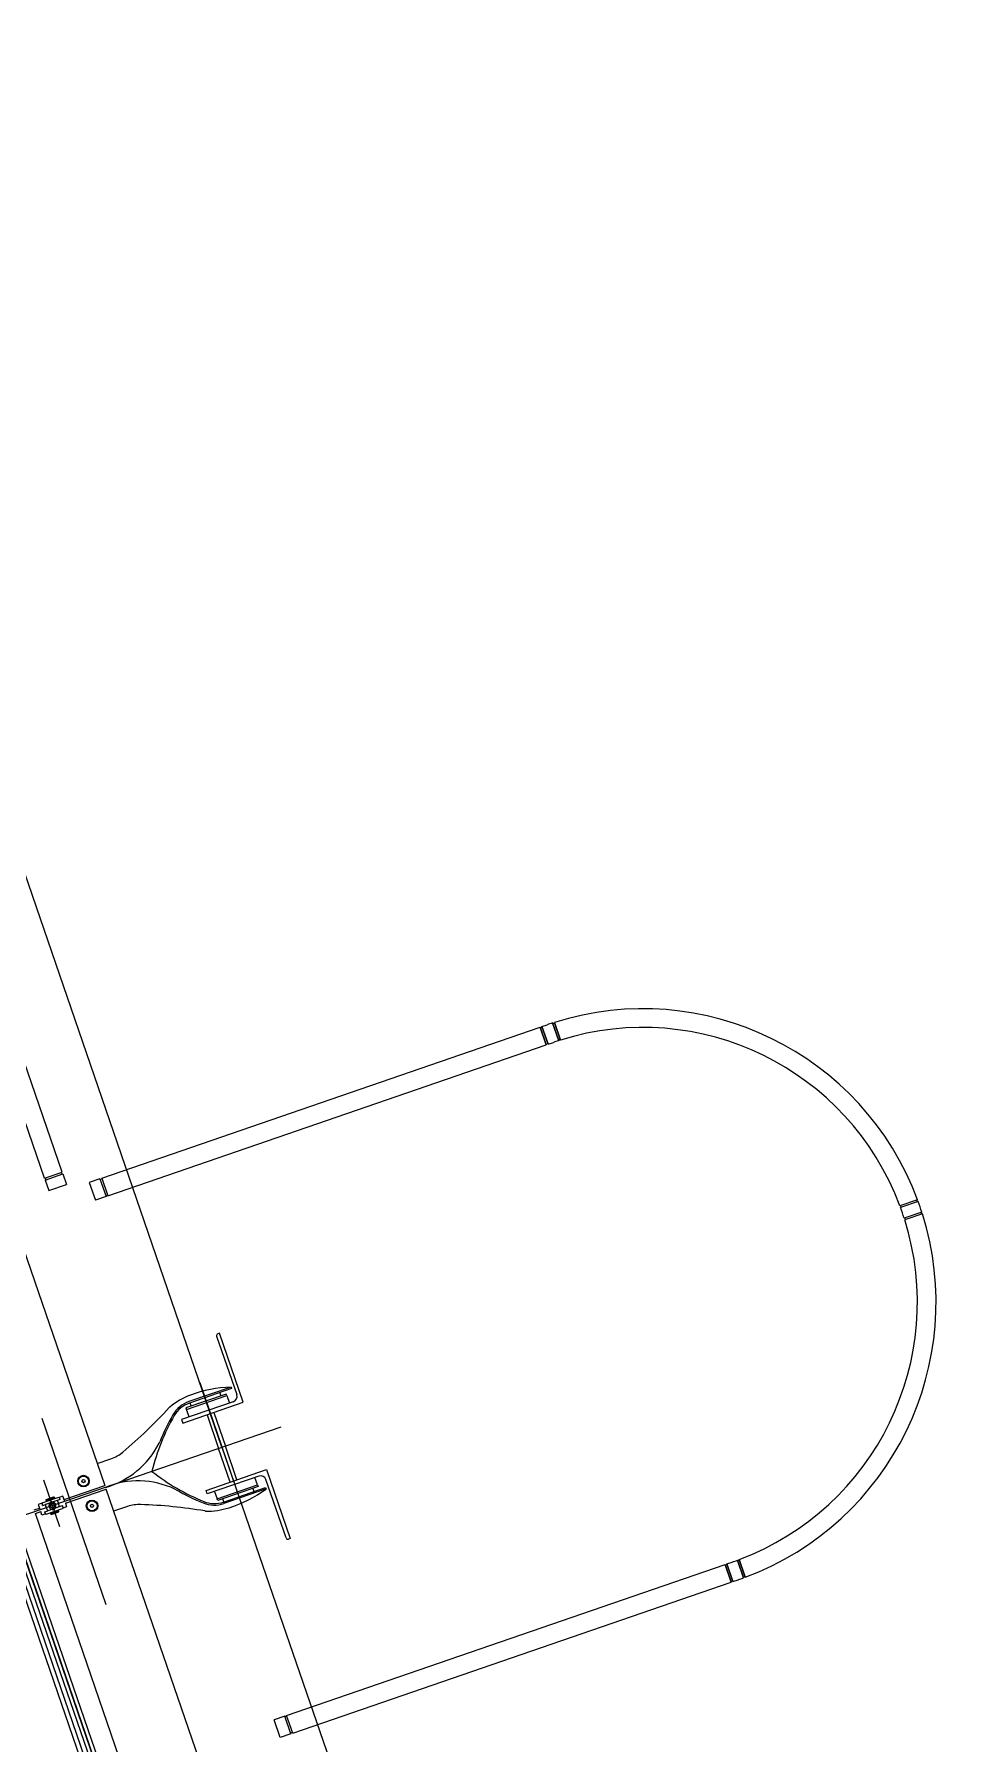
# Model space of a CAD drawing. Extents: x 809487 to 809680, y 818779 to 819225.
# Drawn here: x 809612.092 to 809614.548, y 818847.449 to 818852.022 of the extents above; entities that cross this region are included whole.
import ezdxf

# ---------------------------------------------------------------- set-up
doc = ezdxf.new("R2010")
doc.units = 0
for name, color, linetype in [('F-RC', 7, 'Continuous'), ('MAJ214__', 7, 'Continuous'), ('MAJ270__', 7, 'Continuous'), ('MAJ292__', 7, 'Continuous')]:
    doc.layers.add(name, color=color, linetype=linetype)

msp = doc.modelspace()

# ---------------------------------------------------------------- linework, layer by layer
at = {"layer": 'F-RC'}
for p, q in [((809612.1193, 818848.9617), (809611.9094, 818849.5715)), ((809612.1666, 818848.978), (809611.9566, 818849.5878)), ((809613.4956, 818849.3296), (809613.4793, 818849.3769)), ((809613.4793, 818849.3769), (809613.4956, 818849.3296)), ((809613.4956, 818849.3296), (809613.4793, 818849.3769)), ((809613.5003, 818849.3311), (809613.4841, 818849.3784)), ((809613.4841, 818849.3784), (809613.5003, 818849.3311)), ((809613.5003, 818849.3311), (809613.4841, 818849.3784)), ((809612.2724, 818848.9615), (809613.4462, 818849.3657)), ((809612.2724, 818848.9615), (809613.4462, 818849.3657)), ((809612.2724, 818848.9615), (809613.4462, 818849.3657)), ((809613.4624, 818849.3184), (809613.4462, 818849.3657)), ((809613.4462, 818849.3657), (809613.4624, 818849.3184)), ((809613.4624, 818849.3184), (809613.4462, 818849.3657)), ((809613.4468, 818849.3638), (809613.4515, 818849.3654)), ((809613.4468, 818849.3638), (809613.4515, 818849.3654)), ((809613.4468, 818849.3638), (809613.4515, 818849.3654)), ((809613.4509, 818849.3673), (809613.4651, 818849.3722)), ((809613.4509, 818849.3673), (809613.4651, 818849.3722)), ((809613.4509, 818849.3673), (809613.4651, 818849.3722)), ((809613.4672, 818849.32), (809613.4509, 818849.3673)), ((809613.4509, 818849.3673), (809613.4672, 818849.32)), ((809613.4672, 818849.32), (809613.4509, 818849.3673)), ((809612.2887, 818848.9142), (809613.4624, 818849.3184)), ((809612.2887, 818848.9142), (809613.4624, 818849.3184)), ((809612.2887, 818848.9142), (809613.4624, 818849.3184)), ((809613.4618, 818849.3203), (809613.4665, 818849.3219)), ((809613.4618, 818849.3203), (809613.4665, 818849.3219)), ((809613.4618, 818849.3203), (809613.4665, 818849.3219)), ((809613.4672, 818849.32), (809613.4813, 818849.3249)), ((809613.4672, 818849.32), (809613.4813, 818849.3249)), ((809613.4672, 818849.32), (809613.4813, 818849.3249)), ((809612.1193, 818848.9617), (809612.1666, 818848.978)), ((809612.121, 818848.9569), (809612.1682, 818848.9732)), ((809612.1647, 818848.9773), (809612.1664, 818848.9726)), ((809612.1682, 818848.9732), (809612.178, 818848.9449)), ((809612.121, 818848.9569), (809612.1307, 818848.9286)), ((809612.1212, 818848.9623), (809612.1229, 818848.9576)), ((809612.1307, 818848.9286), (809612.178, 818848.9449)), ((809612.2677, 818848.9599), (809612.2393, 818848.9501)), ((809612.2677, 818848.9599), (809612.2393, 818848.9501)), ((809612.2677, 818848.9599), (809612.2393, 818848.9501)), ((809612.2393, 818848.9501), (809612.2556, 818848.9028)), ((809612.2393, 818848.9501), (809612.2556, 818848.9028)), ((809612.2393, 818848.9501), (809612.2556, 818848.9028)), ((809612.2677, 818848.9599), (809612.284, 818848.9126)), ((809612.2677, 818848.9599), (809612.284, 818848.9126)), ((809612.2677, 818848.9599), (809612.284, 818848.9126)), ((809612.2731, 818848.9596), (809612.2683, 818848.958)), ((809612.2731, 818848.9596), (809612.2683, 818848.958)), ((809612.2731, 818848.9596), (809612.2683, 818848.958)), ((809612.2724, 818848.9615), (809612.2887, 818848.9142)), ((809612.2724, 818848.9615), (809612.2887, 818848.9142)), ((809612.2724, 818848.9615), (809612.2887, 818848.9142)), ((809612.284, 818848.9126), (809612.2556, 818848.9028)), ((809612.284, 818848.9126), (809612.2556, 818848.9028)), ((809612.284, 818848.9126), (809612.2556, 818848.9028)), ((809612.288, 818848.9161), (809612.2833, 818848.9145)), ((809612.288, 818848.9161), (809612.2833, 818848.9145)), ((809612.288, 818848.9161), (809612.2833, 818848.9145)), ((809614.4561, 818848.9043), (809614.4088, 818848.888)), ((809614.4561, 818848.9043), (809614.4088, 818848.888)), ((809614.4561, 818848.9043), (809614.4088, 818848.888)), ((809614.4578, 818848.8996), (809614.4106, 818848.8834)), ((809614.4578, 818848.8996), (809614.4106, 818848.8834)), ((809614.4578, 818848.8996), (809614.4106, 818848.8834)), ((809614.4676, 818848.8713), (809614.4203, 818848.855)), ((809614.4676, 818848.8713), (809614.4203, 818848.855)), ((809614.4676, 818848.8713), (809614.4203, 818848.855)), ((809614.4691, 818848.8665), (809614.4218, 818848.8502)), ((809614.4691, 818848.8665), (809614.4218, 818848.8502)), ((809614.4691, 818848.8665), (809614.4218, 818848.8502)), ((809612.7673, 818847.5243), (809613.941, 818847.9285)), ((809612.7673, 818847.5243), (809613.941, 818847.9285)), ((809612.7673, 818847.5243), (809613.941, 818847.9285)), ((809613.9573, 818847.8812), (809613.941, 818847.9285)), ((809613.941, 818847.9285), (809613.9573, 818847.8812)), ((809613.9573, 818847.8812), (809613.941, 818847.9285)), ((809613.9417, 818847.9266), (809613.9464, 818847.9282)), ((809613.9417, 818847.9266), (809613.9464, 818847.9282)), ((809613.9417, 818847.9266), (809613.9464, 818847.9282)), ((809613.9457, 818847.9301), (809613.9599, 818847.935)), ((809613.9457, 818847.9301), (809613.9599, 818847.935)), ((809613.9457, 818847.9301), (809613.9599, 818847.935)), ((809613.962, 818847.8828), (809613.9457, 818847.9301)), ((809613.9457, 818847.9301), (809613.962, 818847.8828)), ((809613.962, 818847.8828), (809613.9457, 818847.9301)), ((809613.9903, 818847.8927), (809613.9741, 818847.94)), ((809613.9741, 818847.94), (809613.9903, 818847.8927)), ((809613.9903, 818847.8927), (809613.9741, 818847.94)), ((809613.995, 818847.8945), (809613.9788, 818847.9417)), ((809613.9788, 818847.9417), (809613.995, 818847.8945)), ((809613.995, 818847.8945), (809613.9788, 818847.9417)), ((809612.7836, 818847.477), (809613.9573, 818847.8812)), ((809612.7836, 818847.477), (809613.9573, 818847.8812)), ((809612.7836, 818847.477), (809613.9573, 818847.8812)), ((809613.9566, 818847.8831), (809613.9614, 818847.8847)), ((809613.9566, 818847.8831), (809613.9614, 818847.8847)), ((809613.9566, 818847.8831), (809613.9614, 818847.8847)), ((809613.962, 818847.8828), (809613.9762, 818847.8877)), ((809613.962, 818847.8828), (809613.9762, 818847.8877)), ((809613.962, 818847.8828), (809613.9762, 818847.8877)), ((809612.7626, 818847.5227), (809612.7342, 818847.5129)), ((809612.7626, 818847.5227), (809612.7342, 818847.5129)), ((809612.7626, 818847.5227), (809612.7342, 818847.5129)), ((809612.7505, 818847.4656), (809612.7342, 818847.5129)), ((809612.7505, 818847.4656), (809612.7342, 818847.5129)), ((809612.7505, 818847.4656), (809612.7342, 818847.5129)), ((809612.7788, 818847.4754), (809612.7626, 818847.5227)), ((809612.7788, 818847.4754), (809612.7626, 818847.5227)), ((809612.7788, 818847.4754), (809612.7626, 818847.5227)), ((809612.7679, 818847.5224), (809612.7632, 818847.5208)), ((809612.7679, 818847.5224), (809612.7632, 818847.5208)), ((809612.7679, 818847.5224), (809612.7632, 818847.5208)), ((809612.7836, 818847.477), (809612.7673, 818847.5243)), ((809612.7836, 818847.477), (809612.7673, 818847.5243)), ((809612.7836, 818847.477), (809612.7673, 818847.5243)), ((809612.7788, 818847.4754), (809612.7505, 818847.4656)), ((809612.7788, 818847.4754), (809612.7505, 818847.4656)), ((809612.7788, 818847.4754), (809612.7505, 818847.4656)), ((809612.7829, 818847.4789), (809612.7782, 818847.4773)), ((809612.7829, 818847.4789), (809612.7782, 818847.4773)), ((809612.7829, 818847.4789), (809612.7782, 818847.4773))]:
    msp.add_line(p, q, dxfattribs=at)
for radius, start, end in [(0.785, 107.9051, 109), (0.785, 107.9051, 109), (0.785, 107.9051, 109), (0.783, 107.5363, 107.9023), (0.783, 107.5363, 107.9023), (0.783, 107.5363, 107.9023), (0.785, 20.4599, 107.5401), (0.785, 20.4599, 107.5401), (0.785, 20.4599, 107.5401), (0.735, 107.8306, 109), (0.735, 107.8306, 109), (0.735, 107.8306, 109), (0.737, 107.445, 107.8338), (0.737, 107.445, 107.8338), (0.737, 107.445, 107.8338), (0.735, 20.5593, 107.4407), (0.735, 20.5593, 107.4407), (0.735, 20.5593, 107.4407), (0.735, 17.8306, 20.1694), (0.735, 17.8306, 20.1694), (0.735, 17.8306, 20.1694), (0.737, 20.1662, 20.555), (0.737, 20.1662, 20.555), (0.737, 20.1662, 20.555), (0.783, 20.0977, 20.4637), (0.783, 20.0977, 20.4637), (0.783, 20.0977, 20.4637), (0.785, 17.9051, 20.0949), (0.785, 17.9051, 20.0949), (0.785, 17.9051, 20.0949), (0.735, 290.5593, 17.4407), (0.735, 290.5593, 17.4407), (0.735, 290.5593, 17.4407), (0.785, 290.4599, 17.5401), (0.785, 290.4599, 17.5401), (0.785, 290.4599, 17.5401), (0.737, 17.445, 17.8338), (0.737, 17.445, 17.8338), (0.737, 17.445, 17.8338), (0.783, 17.5363, 17.9023), (0.783, 17.5363, 17.9023), (0.783, 17.5363, 17.9023), (0.735, 289, 290.1694), (0.735, 289, 290.1694), (0.735, 289, 290.1694), (0.737, 290.1662, 290.555), (0.737, 290.1662, 290.555), (0.737, 290.1662, 290.555), (0.785, 289, 290.0949), (0.785, 289, 290.0949), (0.785, 289, 290.0949), (0.783, 290.0977, 290.4637), (0.783, 290.0977, 290.4637), (0.783, 290.0977, 290.4637)]:
    msp.add_arc((809613.7206, 818848.6299), radius, start, end, dxfattribs=at)
at = {"layer": 'MAJ214__'}
for p, q in [((809612.5349, 818848.4151), (809612.6523, 818848.0742)), ((809612.5919, 818848.3797), (809612.589, 818848.3882)), ((809612.5086, 818848.3605), (809612.5115, 818848.3521)), ((809612.5545, 818848.3291), (809612.5855, 818848.2391)), ((809612.5724, 818848.3353), (809612.6034, 818848.2452)), ((809612.6165, 818848.1491), (809612.5855, 818848.2391)), ((809612.6344, 818848.1552), (809612.6034, 818848.2452)), ((809612.1134, 818848.0937), (809612.1573, 818848.1088)), ((809612.1134, 818848.0937), (809612.1573, 818848.1088)), ((809612.1531, 818848.0994), (809612.1223, 818848.0888)), ((809612.1531, 818848.0994), (809612.1223, 818848.0888)), ((809612.1449, 818848.1088), (809612.1232, 818848.1013)), ((809612.1449, 818848.1088), (809612.1232, 818848.1013)), ((809612.1238, 818848.1026), (809612.1232, 818848.1013)), ((809612.1238, 818848.1026), (809612.1232, 818848.1013)), ((809612.1232, 818848.1013), (809612.1242, 818848.0985)), ((809612.1232, 818848.1013), (809612.1242, 818848.0985)), ((809612.1238, 818848.1026), (809612.1437, 818848.1094)), ((809612.1238, 818848.1026), (809612.1437, 818848.1094)), ((809612.1459, 818848.106), (809612.1242, 818848.0985)), ((809612.1459, 818848.1059), (809612.1242, 818848.0985)), ((809612.1265, 818848.0993), (809612.1262, 818848.0986)), ((809612.1265, 818848.0993), (809612.1262, 818848.0986)), ((809612.1264, 818848.0982), (809612.1262, 818848.0986)), ((809612.1264, 818848.0982), (809612.1262, 818848.0986)), ((809612.1435, 818848.1051), (809612.1442, 818848.1048)), ((809612.1435, 818848.1051), (809612.1442, 818848.1048)), ((809612.1437, 818848.1094), (809612.1449, 818848.1088)), ((809612.1437, 818848.1094), (809612.1449, 818848.1088)), ((809612.1443, 818848.1044), (809612.1442, 818848.1048)), ((809612.1443, 818848.1044), (809612.1442, 818848.1048)), ((809612.1449, 818848.1088), (809612.1459, 818848.1059)), ((809612.1449, 818848.1088), (809612.1459, 818848.106)), ((809612.1609, 818848.1021), (809612.1533, 818848.0995)), ((809612.1609, 818848.1021), (809612.1533, 818848.0995)), ((809612.1688, 818848.1115), (809612.1584, 818848.1079)), ((809612.1688, 818848.1115), (809612.1584, 818848.1079)), ((809612.1737, 818848.0973), (809612.1688, 818848.1115)), ((809612.1721, 818848.102), (809612.1688, 818848.1115)), ((809612.1721, 818848.102), (809612.2808, 818848.1395)), ((809612.1754, 818848.0926), (809612.2841, 818848.13)), ((809612.5997, 818848.096), (809612.5968, 818848.1045)), ((809612.6771, 818848.1321), (809612.68, 818848.1237)), ((809612.0917, 818848.0743), (809612.1059, 818848.0792)), ((809612.095, 818848.0649), (809612.1092, 818848.0698)), ((809614.0451, 818842.4012), (809612.095, 818848.0649)), ((809612.1131, 818848.0923), (809612.1027, 818848.0887)), ((809612.1131, 818848.0923), (809612.1027, 818848.0887)), ((809612.1027, 818848.0887), (809612.1076, 818848.0745)), ((809612.1027, 818848.0887), (809612.1059, 818848.0792)), ((809612.1125, 818848.0603), (809612.1092, 818848.0698)), ((809612.1229, 818848.0639), (809612.1125, 818848.0603)), ((809612.1147, 818848.0862), (809612.1223, 818848.0888)), ((809612.1147, 818848.0862), (809612.1223, 818848.0888)), ((809612.1204, 818848.0697), (809612.128, 818848.0723)), ((809612.1239, 818848.063), (809612.1679, 818848.0781)), ((809612.1588, 818848.0829), (809612.128, 818848.0723)), ((809612.1571, 818848.0733), (809612.1354, 818848.0658)), ((809612.1364, 818848.063), (809612.1354, 818848.0658)), ((809612.1581, 818848.0705), (809612.1364, 818848.063)), ((809612.1376, 818848.0624), (809612.1364, 818848.063)), ((809612.137, 818848.0674), (809612.1371, 818848.067)), ((809612.1378, 818848.0667), (809612.1371, 818848.067)), ((809612.1376, 818848.0624), (809612.1575, 818848.0692)), ((809612.1548, 818848.0725), (809612.1551, 818848.0732)), ((809612.1549, 818848.0736), (809612.1551, 818848.0732)), ((809612.1581, 818848.0705), (809612.1571, 818848.0733)), ((809612.1575, 818848.0692), (809612.1581, 818848.0705)), ((809612.1666, 818848.0856), (809612.159, 818848.0829)), ((809612.1786, 818848.0831), (809612.1682, 818848.0795)), ((809612.1754, 818848.0926), (809612.1786, 818848.0831)), ((809612.0128, 818848.0339), (809612.9846, 818845.2116)), ((809612.0241, 818848.0378), (809612.996, 818845.2155)), ((809612.0336, 818848.0411), (809613.0054, 818845.2187)), ((809612.0343, 818848.0413), (809613.0061, 818845.219))]:
    msp.add_line(p, q, dxfattribs=at)
for points in [[(809612.4864, 818848.3162), (809612.4897, 818848.3068), (809612.6514, 818848.3625), (809612.5879, 818848.5469), (809612.5832, 818848.5453)], [(809612.5801, 818848.539), (809612.6339, 818848.3828)], [(809612.5063, 818848.3231), (809612.4994, 818848.3432), (809612.6072, 818848.3803), (809612.6141, 818848.3602)], [(809612.6187, 818848.4029), (809612.5059, 818848.3641)], [(809612.6246, 818848.3638), (809612.4864, 818848.3162)], [(809612.5549, 818848.1173), (809612.5517, 818848.1267), (809612.7134, 818848.1824), (809612.777, 818847.998), (809612.7722, 818847.9963)], [(809612.6931, 818848.1648), (809612.5549, 818848.1173)], [(809612.5748, 818848.1241), (809612.5817, 818848.104), (809612.6895, 818848.1411), (809612.6826, 818848.1612)], [(809612.7659, 818847.9994), (809612.7121, 818848.1555)], [(809612.7125, 818848.1304), (809612.5997, 818848.0916)]]:
    msp.add_lwpolyline(points, dxfattribs=at)
for points in [[(809612.6072, 818848.3803), (809612.6057, 818848.3845), (809612.4979, 818848.3474), (809612.4994, 818848.3432)], [(809612.6895, 818848.1411), (809612.691, 818848.1369), (809612.5832, 818848.0998), (809612.5817, 818848.104)]]:
    msp.add_lwpolyline(points, close=True, dxfattribs=at)
for centre, radius in [((809612.2238, 818848.1515), 0.0155), ((809612.2238, 818848.1515), 0.0135), ((809612.2238, 818848.1515), 0.0042), ((809612.2466, 818848.0854), 0.0155), ((809612.2466, 818848.0854), 0.0135), ((809612.2466, 818848.0854), 0.0042)]:
    msp.add_circle(centre, radius, dxfattribs=at)
for centre, radius, start, end in [((809612.5848, 818848.5406), 0.005, 109, 199), ((809612.6197, 818848.378), 0.015, 289, 19), ((809612.954, 818848.045), 0.567, 149.9624, 158.1041), ((809612.5317, 818848.2892), 0.0792, 109, 149.9624), ((809612.2201, 818848.3568), 0.2307, 285.6773, 333.2312), ((809612.4093, 818848.2639), 0.02, 326.6754, 338.1041), ((809612.37, 818847.9213), 0.2307, 64.7688, 112.3227), ((809612.6979, 818848.1507), 0.015, 19, 109), ((809612.1406, 818848.0859), 0.0109, 101.1265, 116.8735), ((809612.1406, 818848.0859), 0.0109, 101.1265, 116.8735), ((809612.1406, 818848.0859), 0.0095, 18.9999, 71.3051), ((809612.1406, 818848.0859), 0.0095, 18.9999, 71.3051), ((809612.4619, 818848.111), 0.02, 59.8959, 71.3246), ((809612.7564, 818848.6189), 0.567, 239.8959, 248.0376), ((809612.1406, 818848.0859), 0.0095, 145.1826, 199.0001), ((809612.1406, 818848.0859), 0.0095, 145.1826, 199.0001), ((809612.1406, 818848.0859), 0.0095, 198.9999, 252.8174), ((809612.1406, 818848.0859), 0.006, 18.9999, 199.0001), ((809612.1406, 818848.0859), 0.006, 18.9999, 199.0001), ((809612.1406, 818848.0859), 0.006, 198.9999, 19.0001), ((809612.1406, 818848.0859), 0.0109, 281.1265, 296.8735), ((809612.1406, 818848.0859), 0.0095, 326.6949, 19.0001), ((809612.5739, 818848.1665), 0.0792, 248.0376, 289), ((809612.7706, 818848.0011), 0.005, 199, 289)]:
    msp.add_arc(centre, radius, start, end, dxfattribs=at)
for points, degree in [([(809612.1336, 818848.0924), (809612.1346, 818848.0939), (809612.1357, 818848.0957)], 2), ([(809612.1336, 818848.0924), (809612.1346, 818848.0939), (809612.1357, 818848.0957)], 2), ([(809612.1385, 818848.0966), (809612.1405, 818848.096), (809612.1422, 818848.0954)], 2), ([(809612.1385, 818848.0966), (809612.1405, 818848.096), (809612.1422, 818848.0954)], 2), ([(809612.1422, 818848.0954), (809612.1422, 818848.0954), (809612.1423, 818848.0954), (809612.1423, 818848.0953), (809612.1424, 818848.0953), (809612.1427, 818848.0952), (809612.1429, 818848.0952), (809612.1433, 818848.095), (809612.1435, 818848.095), (809612.1437, 818848.0949)], 3), ([(809612.1422, 818848.0954), (809612.1422, 818848.0954), (809612.1423, 818848.0954), (809612.1423, 818848.0954), (809612.1424, 818848.0953), (809612.1427, 818848.0952), (809612.1429, 818848.0952), (809612.1433, 818848.095), (809612.1435, 818848.095), (809612.1437, 818848.0949)], 3), ([(809612.1533, 818848.0995), (809612.1532, 818848.0995), (809612.1532, 818848.0995), (809612.1531, 818848.0994)], 2), ([(809612.1533, 818848.0995), (809612.1532, 818848.0995), (809612.1532, 818848.0995), (809612.1531, 818848.0994)], 2), ([(809612.1533, 818848.0995), (809612.1533, 818848.0995), (809612.1533, 818848.0995), (809612.1533, 818848.0993), (809612.1534, 818848.0991), (809612.1537, 818848.0986), (809612.1538, 818848.0982), (809612.1545, 818848.0971), (809612.155, 818848.0963), (809612.156, 818848.0942), (809612.1565, 818848.0931), (809612.157, 818848.0918), (809612.157, 818848.0917), (809612.1571, 818848.0916)], 3), ([(809612.1533, 818848.0995), (809612.1533, 818848.0995), (809612.1533, 818848.0995), (809612.1533, 818848.0993), (809612.1534, 818848.0991), (809612.1537, 818848.0986), (809612.1538, 818848.0982), (809612.1545, 818848.0971), (809612.155, 818848.0963), (809612.156, 818848.0942), (809612.1565, 818848.0931), (809612.157, 818848.0918), (809612.157, 818848.0917), (809612.1571, 818848.0916)], 3), ([(809612.158, 818848.1084), (809612.158, 818848.1085), (809612.1579, 818848.1085), (809612.1579, 818848.1086), (809612.1578, 818848.1086), (809612.1578, 818848.1087), (809612.1577, 818848.1087), (809612.1577, 818848.1087), (809612.1577, 818848.1088), (809612.1576, 818848.1088), (809612.1576, 818848.1088), (809612.1575, 818848.1088), (809612.1575, 818848.1088), (809612.1574, 818848.1088), (809612.1574, 818848.1088), (809612.1573, 818848.1088)], 3), ([(809612.158, 818848.1084), (809612.158, 818848.1085), (809612.1579, 818848.1085), (809612.1579, 818848.1086), (809612.1578, 818848.1086), (809612.1578, 818848.1087), (809612.1577, 818848.1087), (809612.1577, 818848.1087), (809612.1577, 818848.1088), (809612.1576, 818848.1088), (809612.1576, 818848.1088), (809612.1575, 818848.1088), (809612.1575, 818848.1088), (809612.1574, 818848.1088), (809612.1574, 818848.1088), (809612.1573, 818848.1088)], 3), ([(809612.1612, 818848.1031), (809612.161, 818848.1034), (809612.1609, 818848.1037), (809612.1605, 818848.1045), (809612.1603, 818848.105), (809612.1597, 818848.106), (809612.1594, 818848.1065), (809612.1588, 818848.1075), (809612.1584, 818848.108), (809612.158, 818848.1084)], 3), ([(809612.1612, 818848.1031), (809612.161, 818848.1034), (809612.1609, 818848.1037), (809612.1605, 818848.1045), (809612.1603, 818848.105), (809612.1597, 818848.106), (809612.1594, 818848.1065), (809612.1588, 818848.1075), (809612.1584, 818848.108), (809612.158, 818848.1084)], 3), ([(809612.1609, 818848.1021), (809612.1609, 818848.1021), (809612.1609, 818848.1021), (809612.1609, 818848.1021), (809612.1609, 818848.1021), (809612.161, 818848.1022), (809612.161, 818848.1022), (809612.1611, 818848.1023), (809612.1612, 818848.1023), (809612.1612, 818848.1025), (809612.1613, 818848.1026), (809612.1613, 818848.1027), (809612.1613, 818848.1028), (809612.1612, 818848.1029)], 3), ([(809612.1609, 818848.1021), (809612.1609, 818848.1021), (809612.1609, 818848.1021), (809612.1609, 818848.1021), (809612.1609, 818848.1021), (809612.161, 818848.1022), (809612.161, 818848.1022), (809612.1611, 818848.1023), (809612.1612, 818848.1023), (809612.1612, 818848.1025), (809612.1613, 818848.1026), (809612.1613, 818848.1027), (809612.1613, 818848.1028), (809612.1612, 818848.1029)], 3), ([(809612.1612, 818848.1031), (809612.1612, 818848.103), (809612.1612, 818848.103), (809612.1612, 818848.103), (809612.1612, 818848.1029), (809612.1612, 818848.1029), (809612.1612, 818848.1029), (809612.1612, 818848.1029)], 3), ([(809612.1612, 818848.1031), (809612.1612, 818848.103), (809612.1612, 818848.103), (809612.1612, 818848.103), (809612.1612, 818848.1029), (809612.1612, 818848.1029), (809612.1612, 818848.1029), (809612.1612, 818848.1029)], 3), ([(809612.1134, 818848.0937), (809612.1133, 818848.0937), (809612.1133, 818848.0937), (809612.1133, 818848.0936), (809612.1132, 818848.0936), (809612.1132, 818848.0935), (809612.1132, 818848.0935), (809612.1132, 818848.0934), (809612.1131, 818848.0934), (809612.1131, 818848.0933), (809612.1131, 818848.0933), (809612.1131, 818848.0932), (809612.1131, 818848.0931), (809612.1131, 818848.0931), (809612.1131, 818848.093), (809612.1131, 818848.093)], 3), ([(809612.1134, 818848.0937), (809612.1133, 818848.0937), (809612.1133, 818848.0937), (809612.1133, 818848.0936), (809612.1132, 818848.0936), (809612.1132, 818848.0935), (809612.1132, 818848.0935), (809612.1132, 818848.0934), (809612.1131, 818848.0934), (809612.1131, 818848.0933), (809612.1131, 818848.0933), (809612.1131, 818848.0932), (809612.1131, 818848.0931), (809612.1131, 818848.0931), (809612.1131, 818848.093), (809612.1131, 818848.093)], 3), ([(809612.1131, 818848.093), (809612.1131, 818848.0923), (809612.1131, 818848.0917), (809612.1132, 818848.0906), (809612.1133, 818848.09), (809612.1134, 818848.0889), (809612.1135, 818848.0883), (809612.1137, 818848.0875), (809612.1138, 818848.0871), (809612.1139, 818848.0868)], 3), ([(809612.1131, 818848.093), (809612.1131, 818848.0923), (809612.1131, 818848.0917), (809612.1132, 818848.0906), (809612.1133, 818848.09), (809612.1134, 818848.0889), (809612.1135, 818848.0883), (809612.1137, 818848.0875), (809612.1138, 818848.0871), (809612.1139, 818848.0868)], 3), ([(809612.114, 818848.0866), (809612.114, 818848.0866), (809612.114, 818848.0866), (809612.114, 818848.0867), (809612.1139, 818848.0867), (809612.1139, 818848.0867), (809612.1139, 818848.0868), (809612.1139, 818848.0868)], 3), ([(809612.114, 818848.0866), (809612.114, 818848.0866), (809612.114, 818848.0866), (809612.114, 818848.0867), (809612.1139, 818848.0867), (809612.1139, 818848.0867), (809612.1139, 818848.0868), (809612.1139, 818848.0868)], 3), ([(809612.114, 818848.0866), (809612.114, 818848.0866), (809612.114, 818848.0865), (809612.114, 818848.0864), (809612.1141, 818848.0864), (809612.1142, 818848.0863), (809612.1143, 818848.0862), (809612.1144, 818848.0862), (809612.1145, 818848.0862), (809612.1146, 818848.0862), (809612.1147, 818848.0862), (809612.1147, 818848.0862), (809612.1147, 818848.0862), (809612.1147, 818848.0862)], 3), ([(809612.114, 818848.0866), (809612.114, 818848.0866), (809612.114, 818848.0865), (809612.114, 818848.0864), (809612.1141, 818848.0864), (809612.1142, 818848.0863), (809612.1143, 818848.0862), (809612.1144, 818848.0862), (809612.1145, 818848.0862), (809612.1146, 818848.0862), (809612.1147, 818848.0862), (809612.1147, 818848.0862), (809612.1147, 818848.0862), (809612.1147, 818848.0862)], 3), ([(809612.1201, 818848.0689), (809612.1201, 818848.0689), (809612.12, 818848.069), (809612.12, 818848.0691), (809612.12, 818848.0692), (809612.1201, 818848.0693), (809612.1201, 818848.0694), (809612.1202, 818848.0695), (809612.1202, 818848.0696), (809612.1203, 818848.0696), (809612.1204, 818848.0697), (809612.1204, 818848.0697), (809612.1204, 818848.0697), (809612.1204, 818848.0697)], 3), ([(809612.1201, 818848.0689), (809612.1201, 818848.0689), (809612.1201, 818848.0689), (809612.1201, 818848.0688), (809612.1201, 818848.0688), (809612.1201, 818848.0688), (809612.1201, 818848.0687), (809612.1201, 818848.0687)], 3), ([(809612.1233, 818848.0634), (809612.1229, 818848.0638), (809612.1225, 818848.0643), (809612.1219, 818848.0653), (809612.1216, 818848.0658), (809612.121, 818848.0668), (809612.1208, 818848.0673), (809612.1204, 818848.0681), (809612.1203, 818848.0684), (809612.1201, 818848.0687)], 3), ([(809612.1242, 818848.0802), (809612.1239, 818848.0813), (809612.1236, 818848.0823), (809612.1231, 818848.0844), (809612.1229, 818848.0855), (809612.1227, 818848.087), (809612.1226, 818848.0875), (809612.1225, 818848.0882), (809612.1225, 818848.0885), (809612.1224, 818848.0887), (809612.1224, 818848.0888), (809612.1223, 818848.0888)], 3), ([(809612.1242, 818848.0802), (809612.1239, 818848.0813), (809612.1236, 818848.0823), (809612.1231, 818848.0844), (809612.1229, 818848.0855), (809612.1227, 818848.087), (809612.1226, 818848.0875), (809612.1225, 818848.0882), (809612.1225, 818848.0885), (809612.1224, 818848.0887), (809612.1224, 818848.0888), (809612.1223, 818848.0888)], 3), ([(809612.1239, 818848.063), (809612.1239, 818848.0629), (809612.1239, 818848.0629), (809612.1238, 818848.063), (809612.1238, 818848.063), (809612.1237, 818848.063), (809612.1237, 818848.063), (809612.1236, 818848.0631), (809612.1236, 818848.0631), (809612.1235, 818848.0631), (809612.1235, 818848.0631), (809612.1234, 818848.0632), (809612.1234, 818848.0632), (809612.1233, 818848.0633), (809612.1233, 818848.0633), (809612.1233, 818848.0634)], 3), ([(809612.1242, 818848.0802), (809612.1246, 818848.0792), (809612.125, 818848.0782), (809612.1259, 818848.0763), (809612.1264, 818848.0753), (809612.1272, 818848.074), (809612.1275, 818848.0735), (809612.1278, 818848.0729), (809612.1279, 818848.0727), (809612.128, 818848.0724), (809612.128, 818848.0723), (809612.128, 818848.0723)], 3), ([(809612.1327, 818848.0911), (809612.1328, 818848.0913), (809612.1329, 818848.0915), (809612.1332, 818848.0918), (809612.1333, 818848.092), (809612.1334, 818848.0922), (809612.1335, 818848.0923), (809612.1335, 818848.0924), (809612.1336, 818848.0924), (809612.1336, 818848.0924)], 3), ([(809612.1327, 818848.0911), (809612.1328, 818848.0913), (809612.1329, 818848.0915), (809612.1332, 818848.0918), (809612.1333, 818848.092), (809612.1334, 818848.0922), (809612.1335, 818848.0923), (809612.1335, 818848.0924), (809612.1336, 818848.0924), (809612.1336, 818848.0924)], 3), ([(809612.1376, 818848.0769), (809612.1378, 818848.0768), (809612.138, 818848.0768), (809612.1384, 818848.0766), (809612.1386, 818848.0766), (809612.1389, 818848.0765), (809612.139, 818848.0764), (809612.139, 818848.0764), (809612.1391, 818848.0764), (809612.1391, 818848.0764)], 3), ([(809612.1391, 818848.0764), (809612.1408, 818848.0758), (809612.1428, 818848.0752)], 2), ([(809612.1456, 818848.0761), (809612.1467, 818848.0779), (809612.1477, 818848.0794)], 2), ([(809612.1477, 818848.0794), (809612.1477, 818848.0794), (809612.1478, 818848.0794), (809612.1478, 818848.0795), (809612.1479, 818848.0796), (809612.148, 818848.0798), (809612.1481, 818848.08), (809612.1484, 818848.0803), (809612.1485, 818848.0805), (809612.1486, 818848.0807)], 3), ([(809612.159, 818848.0829), (809612.159, 818848.083), (809612.159, 818848.083), (809612.1589, 818848.0831), (809612.1588, 818848.0833), (809612.1587, 818848.0839), (809612.1586, 818848.0843), (809612.1585, 818848.0855), (809612.1583, 818848.0866), (809612.1579, 818848.0888), (809612.1576, 818848.09), (809612.1572, 818848.0913), (809612.1571, 818848.0914), (809612.1571, 818848.0916)], 3), ([(809612.159, 818848.0829), (809612.1589, 818848.0829), (809612.1589, 818848.0829), (809612.1588, 818848.0829)], 2), ([(809612.1666, 818848.0856), (809612.1666, 818848.0856), (809612.1666, 818848.0856), (809612.1666, 818848.0856), (809612.1666, 818848.0856), (809612.1667, 818848.0856), (809612.1668, 818848.0856), (809612.1669, 818848.0856), (809612.167, 818848.0856), (809612.1671, 818848.0855), (809612.1672, 818848.0854), (809612.1673, 818848.0853), (809612.1673, 818848.0853), (809612.1673, 818848.0852)], 3), ([(809612.1674, 818848.085), (809612.1674, 818848.085), (809612.1674, 818848.085), (809612.1674, 818848.0851), (809612.1673, 818848.0851), (809612.1673, 818848.0852), (809612.1673, 818848.0852), (809612.1673, 818848.0852)], 3), ([(809612.1674, 818848.085), (809612.1675, 818848.0847), (809612.1676, 818848.0843), (809612.1678, 818848.0835), (809612.1679, 818848.0829), (809612.168, 818848.0818), (809612.1681, 818848.0812), (809612.1682, 818848.0801), (809612.1682, 818848.0794), (809612.1682, 818848.0788)], 3), ([(809612.1682, 818848.0788), (809612.1682, 818848.0788), (809612.1682, 818848.0787), (809612.1682, 818848.0786), (809612.1682, 818848.0786), (809612.1682, 818848.0785), (809612.1682, 818848.0785), (809612.1681, 818848.0784), (809612.1681, 818848.0784), (809612.1681, 818848.0783), (809612.1681, 818848.0783), (809612.1681, 818848.0782), (809612.168, 818848.0782), (809612.168, 818848.0781), (809612.168, 818848.0781), (809612.1679, 818848.0781)], 3)]:
    msp.add_open_spline(points, degree=degree, dxfattribs=at)
at = {"layer": 'MAJ270__'}
for p, q in [((809612.5944, 818848.2422), (809610.641, 818853.9153)), ((809612.7515, 818848.2962), (809611.7932, 818847.9663)), ((809612.2848, 818847.8208), (809612.1131, 818848.3194)), ((809612.5944, 818848.2422), (809614.5479, 818842.569)), ((809612.117, 818848.1546), (809612.1598, 818848.0303))]:
    msp.add_line(p, q, dxfattribs=at)
at = {"layer": 'MAJ292__'}
for p, q in [((809610.3307, 818853.8031), (809612.2808, 818848.1395)), ((809614.2342, 818842.4663), (809612.2841, 818848.13)), ((809612.0012, 818848.03), (809612.973, 818845.2076)), ((809612.0438, 818848.0446), (809613.0156, 818845.2222))]:
    msp.add_line(p, q, dxfattribs=at)
for points in [[(809612.6187, 818848.4029), (809612.6201, 818848.3989), (809612.5073, 818848.3601)], [(809612.2605, 818848.1985), (809612.2973, 818848.2112)], [(809612.5983, 818848.0956), (809612.7111, 818848.1344), (809612.7125, 818848.1304)], [(809612.3412, 818848.0836), (809612.3044, 818848.0709)]]:
    msp.add_lwpolyline(points, dxfattribs=at)
for centre, radius, start, end in [((809612.5667, 818848.2184), 0.1724, 109.2751, 130.3961), ((809612.6297, 818848.0638), 0.3393, 91.8607, 110.7061), ((809611.4662, 818849.2547), 1.3402, 310.0784, 317.4258), ((809612.954, 818848.045), 0.5628, 149.9624, 166.3679), ((809612.4679, 818848.3345), 0.02, 130.3961, 137.4258), ((809612.5317, 818848.2892), 0.075, 109, 149.9624), ((809612.2647, 818848.3058), 0.1, 289, 310.0784), ((809612.7564, 818848.6189), 0.5628, 231.6321, 248.0376), ((809612.5739, 818848.1665), 0.075, 248.0376, 289), ((809612.5124, 818848.4044), 0.3393, 287.2939, 306.1393), ((809612.3738, 818847.989), 0.1, 87.9216, 109), ((809612.3288, 818846.7496), 1.3402, 80.5742, 87.9216), ((809612.5516, 818848.0915), 0.02, 260.5742, 267.6039), ((809612.5579, 818848.2437), 0.1724, 267.6039, 288.7249)]:
    msp.add_arc(centre, radius, start, end, dxfattribs=at)

doc.saveas('drawing.dxf')
